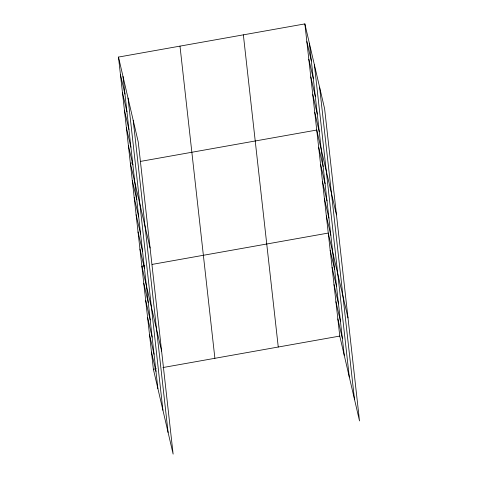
<?xml version="1.0" encoding="UTF-8"?>
<svg xmlns="http://www.w3.org/2000/svg" width="478" height="478" viewBox="0 0 478 478"><rect width="100%" height="100%" fill="white"/><g stroke="black" fill="none" stroke-linecap="round" stroke-linejoin="round"><path stroke-width="0.72" d="M118.484 57.073L138.232 141.924L173.132 454.1L153.384 369.249L118.484 57.073L304.868 23.9L324.616 108.751L359.516 420.927L339.768 336.076L304.868 23.9M132.549 162.819L130.351 163.213L150.098 248.064M140.604 161.385L316.735 130.04L336.476 214.891M144.798 265.708L141.87 266.228L161.618 351.079M152.124 264.406L328.249 233.061L347.996 317.912M153.384 369.249L156.318 368.723M162.908 367.552L339.768 336.076M306.846 41.592L311.345 60.945M308.824 59.278L313.323 78.631M310.802 76.97L315.301 96.323M312.779 94.662L317.278 114.015M314.757 112.348L319.256 131.701M318.653 147.212L323.158 166.559M320.571 164.378L325.076 183.731M322.489 181.55L326.994 200.903M324.413 198.717L328.912 218.07M326.331 215.889L330.836 235.242M330.167 250.227L334.672 269.58M332.09 267.399L336.59 286.752M334.008 284.565L338.514 303.918M335.926 301.738L340.432 321.091M337.85 318.91L342.35 338.257M120.462 74.759L124.967 94.112M122.44 92.451L126.945 111.804M124.417 110.143L128.923 129.49M126.395 127.829L130.9 147.182M128.373 145.521L132.878 164.874M132.275 180.379L136.774 199.732M134.193 197.551L138.698 216.904M136.111 214.718L140.616 234.071M138.028 231.89L142.534 251.243M139.952 249.056L144.452 268.409M143.788 283.4L148.294 302.753M145.706 300.566L150.212 319.919M147.63 317.739L152.129 337.092M149.548 334.905L154.053 354.258M151.466 352.077L155.971 371.43M319.585 87.139L354.485 399.315M314.399 64.865L349.299 377.046M309.368 43.253L344.268 355.429M243.362 34.846L278.262 347.022M179.991 46.127L214.891 358.303M133.201 120.307L168.101 432.482M128.02 98.038L162.92 410.214M122.989 76.42L157.889 388.596"/></g></svg>
